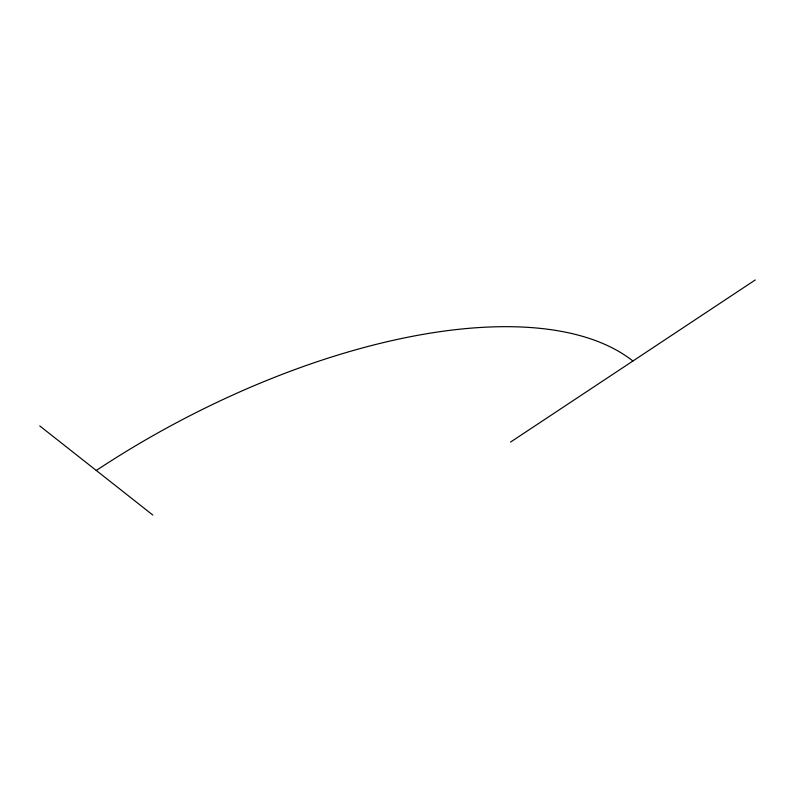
<?xml version="1.0" encoding="UTF-8"?>
<svg xmlns="http://www.w3.org/2000/svg" width="795" height="795" viewBox="0 0 795 795"><rect width="100%" height="100%" fill="white"/><g stroke="black" fill="none" stroke-linecap="round" stroke-linejoin="round"><path stroke-width="1.19" d="M510.569 442.07L755.25 279.959M39.75 425.911L152.819 515.041M96.284 470.471A446.78 202.139 -28.5 0 1 632.909 361.01"/></g></svg>
